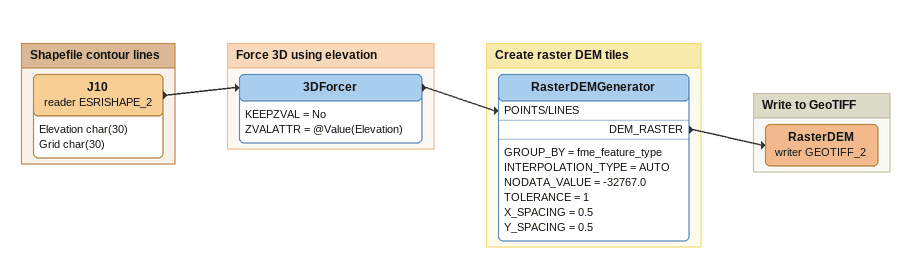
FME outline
Bookmark: Shapefile contour lines
J10 (reader ESRISHAPE_2)
    attributes: Elevation char(30), Grid char(30)
    -> 3DForcer

Bookmark: Force 3D using elevation
3DForcer
    KEEPZVAL = No
    ZVALATTR = @Value(Elevation)
    -> RasterDEMGenerator [POINTS/LINES]

Bookmark: Create raster DEM tiles
RasterDEMGenerator
    GROUP_BY = fme_feature_type
    INTERPOLATION_TYPE = AUTO
    NODATA_VALUE = -32767.0
    TOLERANCE = 1
    X_SPACING = 0.5
    Y_SPACING = 0.5
    DEM_RASTER -> RasterDEM (writer GEOTIFF_2)

Bookmark: Write to GeoTIFF
RasterDEM (writer GEOTIFF_2)
